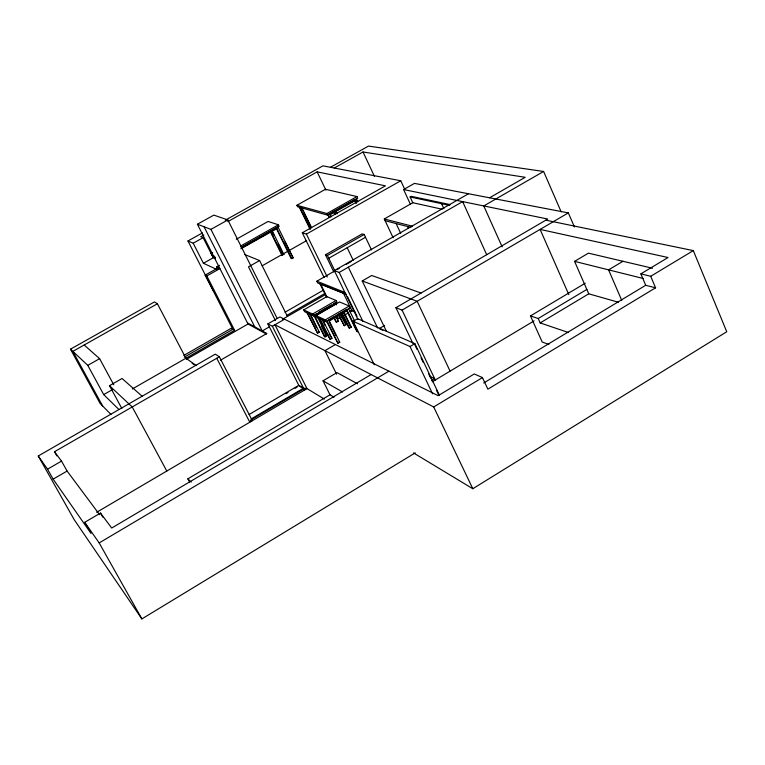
<?xml version="1.0" encoding="UTF-8"?>
<svg xmlns="http://www.w3.org/2000/svg" width="765" height="765" viewBox="0 0 765 765"><rect width="100%" height="100%" fill="white"/><g stroke="black" fill="none" stroke-linecap="round" stroke-linejoin="round"><path stroke-width="1.15" d="M413.521 452.937L472.808 488.73L726.75 331.742L693.31 250.614L545.837 220.177M252.364 420.712L219.345 356.777L215.29 354.147L38.25 455.978L74.195 519.674L141.879 618.914L415.232 452.87M655.576 287.812L645.698 285.278L640.86 273.86L650.699 276.28L655.576 287.812L487.869 389.184L482.466 377.585L474.271 373.961L438.135 395.677L279.952 316.949L267.874 323.891L299.115 385.952L302.883 388.247M640.86 273.86L668.055 257.518L540.1 229.404L568.825 294.611M324.303 399.053L306.985 388.591L274.931 324.762L433.707 406.951L482.466 377.585M650.699 276.28L693.31 250.614M483.709 382.978L645.698 285.278M585.215 283.222L530.461 315.926L538.197 318.517L540.176 322.926L588.754 293.817L618.531 302.29M622.959 261.276L608.596 269.854L621.716 300.329M431.556 380.454L434.625 378.618L429.834 376.342M432.215 381.831L534.075 320.889M538.197 318.517L586.832 289.419M371.092 374.544L111.7 528.032L100.473 513.057L84.743 522.313L99.182 542.921L388.907 371.178M588.754 293.817L574.582 261.362L588.448 253.148L652.507 268.238M414.869 343.648L357.628 318.689L353.153 321.3L410.011 346.526L414.869 343.648L439.435 395.266M189.529 481.96L187.855 478.823L330.002 394.807L334.056 397.198M251.389 418.818L303.514 388.19L298.799 385.33L249.132 414.487M96.648 512.301L306.985 388.591M330.002 394.807L323.031 380.807L336.973 372.603L357.513 383.791M379.249 328.596L384.661 325.431M285.938 393.688L287.965 392.502M295.06 388.333L297.088 387.147M412.861 343.265L395.926 307.702L547.788 219.029L403.585 189.548L410.547 204.542M335.395 344.546L324.943 350.647L336.59 374.2M322.629 319.521L331.914 338.398L330.145 339.421L319.818 318.45L326.808 321.702L337.958 343.275L339.746 342.232L328.721 319.76L334.697 316.299M395.926 307.702L402.065 310.112L568.328 212.89L574.448 227.004M306.717 312.244L317.599 333.234L319.33 332.23L310.198 313.746M333.884 317.791L335.892 321.893L336.581 322.208L338.302 321.204L335.787 316.079M324.379 336.571L326.129 335.558L326.818 335.892L325.058 336.916L324.379 336.571L313.535 314.606M338.493 315.027L344.279 325.727L346.019 324.714L340.913 314.252M341.649 313.143L348.802 327.803L349.519 328.137L351.278 327.114L343.619 311.393M316.012 315.591L325.288 319.894L349.232 306.019L350.121 307.846L326.186 321.721L316.901 317.399L316.012 315.591L339.593 301.965L349.232 306.019M38.25 455.978L47.516 469.194L53.129 479.148L67.1 471.058L99.603 514.682M336.686 315.142L346.65 309.366L357.561 331.819L356.825 331.484L346.507 310.274L347.243 310.59L329.313 320.984M335.567 316.614L337.556 315.467M349.701 311.432L351.757 310.236M336.017 316.634L337.748 319.082L348.19 313.009M350.093 311.91L351.986 310.81L355.218 312.197M303.734 309.911L326.837 296.6L336.055 300.473L336.935 302.271L313.487 315.811L304.604 311.68L303.734 309.911L312.608 314.023L313.487 315.811M220.511 360.181L266.851 333.464L247.478 322.935M386.373 331.207L362.228 280.956L371.704 275.496L421.046 293.033M312.608 314.023L336.055 300.473M47.516 469.194L61.525 461.104L67.1 471.058M319.082 312.11L331.474 304.948M315.888 314.788L318.986 313M316.567 315.094L334.123 304.948L333.54 303.753L335.3 302.739L336.313 304.833M285.001 312.235L323.672 290.002M489.571 197.791L525.201 177.289L363.021 151.986L334.267 168.023M286.913 315.333L324.829 293.511M269.481 326.789L262.252 330.958L210.92 229.366L197.399 224.231L213.846 215.108L227.846 219.947L277.121 318.307M282.486 319.301L325.364 294.611M56.82 455.873L54.497 451.723L219.345 356.777M267.874 323.891L272.369 326.244L284.542 319.234M561.194 211.895L543.609 171.465L483.767 205.938L502.165 246.866M266.392 334.018L248.023 324.016L186.478 359.311L157.408 303.762L154.444 301.936L70.485 349.165L87.793 365.364L103.696 394.606L112.503 389.576M183.801 355.438L231.135 328.328L234.606 330.317L132.326 388.955M357.982 319.435L334.315 270.628L468.486 193.755M184.336 357.131L232.866 329.313L205.173 275.123L218.197 267.798M345.79 294.286L317.724 282.974L316.853 281.204L335.051 270.772M337.078 269.615L339.096 268.458M346.172 264.403L351.231 261.506M334.315 270.628L339.201 272.436L462.643 201.625L486.703 254.716M333.798 271.929L325.479 254.783L362.141 233.889L364.178 234.482L371.503 249.878M325.479 254.783L327.401 255.453L364.178 234.482M328.759 258.254L365.507 237.284M121.817 408.434L109.491 385.675L122.065 378.493L142.127 396.232M270.169 231.871L276.337 228.41L291.169 258.532L293.167 257.901L277.838 226.746L241.386 247.219M442.094 209.218L412.794 202.725L410.126 196.959L411.216 196.337L450.422 204.666M393.105 237.714L384.288 218.962L412.794 202.725M287.458 316.442L259.593 260.559L248.482 266.832L275.467 320.631M227.75 221.649L317.15 171.867L385.426 185.828L302.29 232.78L306.402 234.1L400.755 180.769L404.723 189.318M262.146 265.799L306.65 240.602M281.855 255.013L283.805 254.391L281.855 255.013L270.361 231.747M87.793 365.364L99.622 358.67L113.736 384.766M403.585 189.548L414.448 183.39L568.328 212.89M157.408 303.762L72.847 351.374L102.634 405.986M205.173 275.123L206.837 275.935L219.899 268.582L216.505 267.023L219.507 265.34M326.923 213.531L356.978 196.576L357.714 198.145L327.678 215.099L326.923 213.531L296.877 205.288L297.604 206.77L328.185 215.3M332.689 212.756L341.687 207.678M343.686 206.55L353.688 200.908M330.289 214.611L355.304 200.497L354.683 200.344L356.213 203.557M202.495 232.885L187.951 240.975L193.182 243.203L203.413 263.275L213.292 257.728L215.453 258.685M240.44 246.12L278.431 224.786L279.177 226.306L241.205 247.64M241.396 248.042L268.113 233.029M240.86 248.807L276.863 228.582L276.337 228.41M296.877 205.288L325.479 189.271L356.978 196.576M210.671 253.617L212.718 252.469M236.299 239.263L268.085 221.458L278.431 224.786M225.34 220.167L322.954 165.852L400.755 180.769M210.92 229.366L227.846 219.947M203.844 234.97L200.726 236.701L203.117 237.666L213.292 257.728M193.182 243.203L203.117 237.666M330.442 167.286L368.501 146.086L543.609 171.465M410.126 196.959L449.466 205.364M574.582 261.362L643.25 278.508M384.288 218.962L412.345 226.191M385.101 220.683L410.939 227.415M540.176 322.926L568.29 332.469M548.888 344.441L542.203 342.012L530.461 315.926M362.228 280.956L417.164 301.286L450.088 371.14M293.167 257.901L284.963 242.123M316.853 281.204L344.891 292.431M321.644 284.37L346.363 294.334M244.876 254.592L259.593 260.559M211.695 255.089L214.774 256.428M379.736 328.893L382.892 330.279M212.641 256.466L215.548 257.728M212.46 256.591L215.539 257.939M338.771 317.771L339.459 318.087M337.604 320.898L338.302 321.204M346.019 324.714L340.75 315.056M351.278 327.114L350.552 326.779L343.877 313.076M203.413 263.275L217.136 269.624M314.128 315.802L307.444 312.694L317.599 333.234M318.661 331.895L319.33 332.23M331.914 338.398L329.151 333.865M339.019 341.878L339.746 342.232M330.145 339.421L319.062 317.982M323.031 380.807L342.557 391.996M185.914 358.23L196.356 365.594M192.178 363.337L194.081 364.676M84.169 345.005L99.622 358.67M109.491 385.675L132.23 406.961L166.799 471.039M103.696 394.606L118.766 409.342M187.855 478.823L191.193 482.103M110.963 414.429L100.072 403.394L70.485 349.165M54.497 451.723L61.525 461.104M53.129 479.148L90.997 533.425L84.743 522.313M99.182 542.921L141.879 618.914M100.473 513.057L102.73 517.102M251.092 421.467L250.432 420.205L305.092 388.075L305.723 389.337M216.744 358.288L249.811 422.223M206.837 275.935L234.606 330.317M187.951 240.975L213.148 290.279M204.054 226.765L254.755 326.885M197.399 224.231L248.023 324.016M216.505 267.023L217.576 269.146M272.369 326.244L304.46 390.074M270.877 231.919L282.371 255.214M310.045 314.463L316.634 327.793M322.964 321.29L325.029 325.479M276.366 227.568L291.704 258.733M315.974 313.908L326.818 335.892M321.52 326.206L326.129 335.558M314.214 314.922L325.058 336.916M272.321 231.107L283.805 254.391M271.833 230.982L273.918 235.209M278.078 243.653L283.289 254.2M329.122 321.721L335.892 335.51M326.913 320.812L337.958 343.275M325.288 319.894L326.186 321.721M342.366 313.459L349.519 328.137M302.29 232.78L324.092 277.494M338.694 314.3L344.279 325.727M320.564 283.939L326.818 296.715M336.189 315.878L337.748 319.082M319.837 283.557L326.626 297.422M334.573 318.106L336.581 322.208M301.859 208.635L302.883 210.748M303.915 212.861L310.571 226.593M299.459 206.483L310.207 228.62M299.431 207.392L310.179 229.519M348.438 308.333L354.673 321.157M353.153 321.3L374.286 364.781M306.402 234.1L327.286 276.997M339.201 272.436L363.021 321.635M327.401 255.453L334.879 270.867M347.377 296.428L357.026 316.328M301.888 207.726L311.632 227.817M343.208 292.718L351.986 310.81M348.343 267.186L377.633 327.975M333.836 211.245L335.357 214.42M333.77 212.154L334.783 214.267M347.186 247.736L353.239 260.349M329.791 213.569L331.322 216.763M329.83 217.633L328.281 214.42L354.807 199.455L356.318 202.639M327.688 214.257L329.218 217.442M433.707 406.951L472.808 488.73M317.15 171.867L325.89 190.122M335.663 210.528L337.212 213.751M335.252 210.452L336.772 213.617M335.204 211.379L336.208 213.483M402.065 310.112L435.275 379.995M414.917 344.986L416.963 349.28M421.046 357.867L423.093 362.161M428.716 373.97L430.762 378.264M436.375 390.074L438.422 394.367M410.011 346.526L432.588 393.841M356.308 198.613L357.829 201.826M356.174 199.502L357.198 201.644M363.021 151.986L374.468 176.428M396.136 223.562L400.697 233.296M407.573 226.536L408.5 228.525M441.577 203.681L443.882 208.711"/></g></svg>
